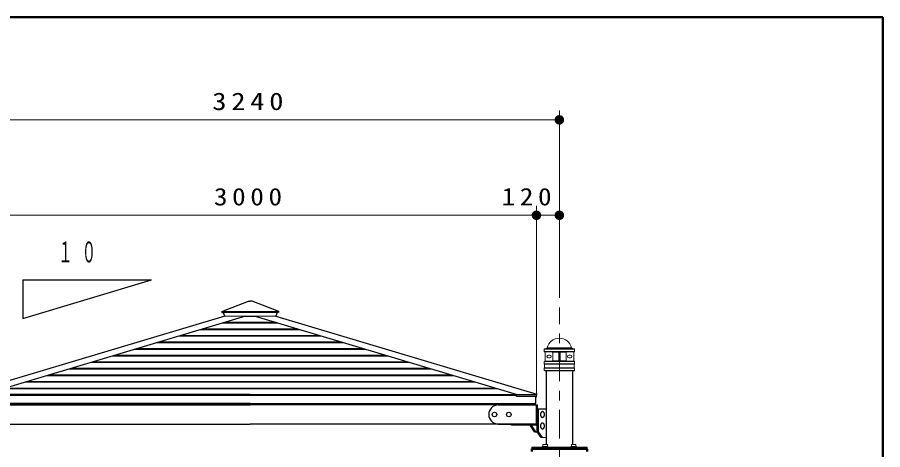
# Model space of a CAD drawing. Units: millimetres on the paper, scale 1:50. Extents: x -365 to 10, y -38 to 257.
# Drawn here: x -90.7 to 0, y 211.7 to 257 of the extents above; entities that cross this region are included whole.
import ezdxf

# ---------------------------------------------------------------- set-up
doc = ezdxf.new("R2010")
doc.units = ezdxf.units.MM
doc.linetypes.add('USER2', pattern=[6, 3, -1, 1, -1])
doc.layers.add('LY_1', color=7, linetype='Continuous', lineweight=13)
doc.layers.add('LY_2', color=7, linetype='Continuous', lineweight=13)
doc.styles.add('ＭＳ ゴシック', font='')
doc.styles.get('ＭＳ ゴシック').set_extended_font_data('MS Gothic')

# ---------------------------------------------------------------- blocks, each defined once
blk = doc.blocks.new('filled_dot')
at = {"color": 0, "linetype": 'Continuous', "lineweight": -2, "const_width": 1.25}
blk.add_lwpolyline([(-0.625, 0, 1), (0.625, 0, 1)], format="xyb", close=True, dxfattribs=at)

msp = doc.modelspace()

# ---------------------------------------------------------------- linework, layer by layer
at = {"layer": 'LY_1'}
for p, q in [((-33.888, 227.575), (-33.888, 247.244)), ((-98.688, 246.244), (-33.888, 246.244)), ((-36.288, 217.153), (-36.288, 237.244)), ((-96.288, 236.244), (-36.288, 236.244)), ((-40.053, 236.244), (-33.888, 236.244)), ((-35.468, 222.213), (-35.448, 222.233)), ((-35.448, 222.233), (-32.328, 222.233)), ((-35.286, 222.233), (-35.168, 222.351)), ((-35.168, 222.351), (-32.608, 222.351)), ((-32.49, 222.233), (-32.608, 222.351)), ((-32.328, 222.233), (-32.308, 222.213)), ((-35.468, 222.213), (-35.468, 221.953)), ((-35.468, 222.213), (-32.308, 222.213)), ((-35.468, 221.953), (-32.308, 221.953)), ((-35.468, 221.953), (-35.448, 221.933)), ((-35.448, 221.933), (-34.626, 221.897)), ((-35.448, 221.933), (-32.328, 221.933)), ((-35.388, 221.929), (-35.388, 220.937)), ((-35.038, 221.583), (-34.898, 221.583)), ((-34.588, 221.895), (-33.958, 221.895)), ((-34.588, 221.857), (-34.588, 221.008)), ((-33.958, 221.893), (-33.958, 220.973)), ((-33.188, 221.895), (-33.818, 221.895)), ((-33.818, 221.893), (-33.818, 220.973)), ((-33.188, 221.857), (-33.188, 221.008)), ((-32.328, 221.933), (-33.15, 221.897)), ((-32.738, 221.583), (-32.878, 221.583)), ((-32.388, 221.929), (-32.388, 220.937)), ((-32.328, 221.933), (-32.308, 221.953)), ((-32.308, 222.213), (-32.308, 221.953)), ((-35.428, 220.933), (-35.468, 220.893)), ((-35.468, 220.893), (-32.308, 220.893)), ((-35.468, 220.893), (-35.468, 220.653)), ((-35.468, 220.653), (-32.308, 220.653)), ((-35.468, 220.653), (-35.448, 220.633)), ((-35.448, 220.633), (-32.328, 220.633)), ((-35.448, 220.633), (-35.448, 220.233)), ((-35.428, 220.933), (-34.626, 220.968)), ((-35.428, 220.933), (-32.348, 220.933)), ((-35.038, 221.283), (-34.898, 221.283)), ((-34.588, 220.97), (-33.958, 220.97)), ((-33.188, 220.97), (-33.818, 220.97)), ((-32.348, 220.933), (-33.15, 220.968)), ((-32.738, 221.283), (-32.878, 221.283)), ((-32.348, 220.933), (-32.308, 220.893)), ((-32.308, 220.653), (-32.328, 220.633)), ((-32.328, 220.633), (-32.328, 220.233)), ((-32.308, 220.893), (-32.308, 220.653)), ((-35.448, 220.233), (-35.468, 220.213)), ((-35.468, 220.213), (-32.308, 220.213)), ((-35.468, 220.213), (-35.468, 219.973)), ((-35.468, 219.973), (-32.308, 219.973)), ((-35.468, 219.973), (-35.428, 219.933)), ((-35.448, 220.233), (-32.328, 220.233)), ((-35.428, 219.933), (-32.348, 219.933)), ((-32.308, 219.973), (-32.348, 219.933)), ((-32.328, 220.233), (-32.308, 220.213)), ((-32.308, 220.213), (-32.308, 219.973)), ((-35.785, 212.951), (-35.286, 212.951)), ((-36.788, 211.931), (-36.788, 211.751)), ((-30.988, 211.931), (-36.788, 211.931)), ((-35.088, 211.995), (-35.688, 211.995)), ((-35.688, 211.995), (-35.688, 211.931)), ((-35.628, 212.195), (-35.628, 211.995)), ((-35.148, 212.195), (-35.628, 212.195)), ((-35.148, 212.195), (-35.148, 211.995)), ((-35.088, 211.995), (-35.088, 211.931)), ((-32.088, 211.995), (-32.688, 211.995)), ((-32.688, 211.995), (-32.688, 211.931)), ((-32.148, 212.195), (-32.628, 212.195)), ((-32.628, 212.195), (-32.628, 211.995)), ((-32.148, 212.195), (-32.148, 211.995)), ((-32.088, 211.995), (-32.088, 211.931)), ((-30.988, 211.931), (-30.988, 211.751))]:
    msp.add_line(p, q, dxfattribs=at)
at = {"layer": 'LY_1', "lineweight": 25}
for p, q in [((-90.115, 229.457), (-90.115, 225.413)), ((-90.115, 229.457), (-76.635, 229.457)), ((-90.115, 225.412), (-76.635, 229.456)), ((-35.286, 219.933), (-35.286, 212.195)), ((-32.49, 212.195), (-32.49, 219.933)), ((-36.348, 216.521), (-36.348, 217.232)), ((-66.288, 216.521), (-96.228, 216.521)), ((-66.288, 216.521), (-36.348, 216.521)), ((-36.21, 213.551), (-36.21, 215.951)), ((-36.083, 213.551), (-36.083, 215.951)), ((-36.903, 214.151), (-36.903, 214.351)), ((-36.478, 213.551), (-36.903, 214.151)), ((-36.903, 214.151), (-36.776, 214.151)), ((-36.776, 214.151), (-36.776, 214.351)), ((-36.351, 213.551), (-36.776, 214.151)), ((-36.478, 213.551), (-36.083, 213.551)), ((-35.785, 212.951), (-36.21, 213.551)), ((-35.658, 212.951), (-36.083, 213.551))]:
    msp.add_line(p, q, dxfattribs=at)
at = {"layer": 'LY_1', "color": 2, "lineweight": 25}
for p, q in [((-69.269, 226.143), (-66.487, 227.251)), ((-66.487, 227.251), (-66.288, 227.251)), ((-66.089, 227.251), (-66.288, 227.251)), ((-63.306, 226.143), (-66.089, 227.251)), ((-69.28, 226.117), (-69.251, 226.043)), ((-69.117, 226.031), (-68.981, 225.69)), ((-63.459, 226.031), (-63.595, 225.69)), ((-63.295, 226.117), (-63.325, 226.043)), ((-36.288, 215.951), (-35.286, 215.951))]:
    msp.add_line(p, q, dxfattribs=at)
at = {"layer": 'LY_1', "color": 2}
for p, q in [((-69.278, 226.136), (-66.288, 226.136)), ((-69.232, 226.031), (-66.288, 226.031)), ((-63.297, 226.136), (-66.288, 226.136)), ((-63.343, 226.031), (-66.288, 226.031)), ((-68.963, 225.677), (-66.288, 225.677)), ((-63.613, 225.677), (-66.288, 225.677))]:
    msp.add_line(p, q, dxfattribs=at)
at = {"layer": 'LY_1', "linetype": 'USER2'}
msp.add_line((-33.888, 158.837), (-33.888, 226.575), dxfattribs=at)
at = {"layer": 'LY_1', "color": 131, "lineweight": 25}
for p, q in [((-68.959, 225.677), (-96.312, 217.471)), ((-66.793, 225.677), (-94.249, 217.441)), ((-65.782, 225.677), (-38.327, 217.441)), ((-63.617, 225.677), (-36.264, 217.471)), ((-38.389, 217.232), (-38.327, 217.441)), ((-36.302, 217.232), (-38.389, 217.232)), ((-36.302, 217.232), (-36.242, 217.432)), ((-96.208, 216.351), (-66.288, 216.351)), ((-66.288, 216.415), (-96.188, 216.415)), ((-66.288, 216.415), (-36.388, 216.415)), ((-36.368, 216.351), (-66.288, 216.351)), ((-37.324, 216.521), (-37.324, 216.471)), ((-36.468, 216.351), (-37.308, 216.351)), ((-37.268, 216.351), (-36.388, 216.351)), ((-36.388, 216.351), (-36.388, 216.415)), ((-36.288, 214.431), (-36.288, 216.271)), ((-36.288, 214.351), (-36.288, 215.951)), ((-96.208, 214.351), (-66.288, 214.351)), ((-36.368, 214.351), (-66.288, 214.351)), ((-36.903, 214.351), (-36.288, 214.351))]:
    msp.add_line(p, q, dxfattribs=at)
at = {"layer": 'LY_1', "color": 12}
for p, q in [((-68.962, 225.027), (-66.288, 225.027)), ((-66.978, 225.622), (-66.288, 225.622)), ((-65.598, 225.622), (-66.288, 225.622)), ((-63.614, 225.027), (-66.288, 225.027)), ((-71.575, 224.243), (-66.288, 224.243)), ((-71.261, 224.337), (-66.288, 224.337)), ((-69.276, 224.932), (-66.288, 224.932)), ((-63.299, 224.932), (-66.288, 224.932)), ((-61.315, 224.337), (-66.288, 224.337)), ((-61, 224.243), (-66.288, 224.243)), ((-73.874, 223.553), (-66.288, 223.553)), ((-73.56, 223.647), (-66.288, 223.647)), ((-59.016, 223.647), (-66.288, 223.647)), ((-58.702, 223.553), (-66.288, 223.553)), ((-78.157, 222.268), (-66.288, 222.268)), ((-76.173, 222.864), (-66.288, 222.864)), ((-75.858, 222.958), (-66.288, 222.958)), ((-56.717, 222.958), (-66.288, 222.958)), ((-56.403, 222.864), (-66.288, 222.864)), ((-54.418, 222.268), (-66.288, 222.268)), ((-80.77, 221.484), (-66.288, 221.484)), ((-80.456, 221.579), (-66.288, 221.579)), ((-78.472, 222.174), (-66.288, 222.174)), ((-54.104, 222.174), (-66.288, 222.174)), ((-52.12, 221.579), (-66.288, 221.579)), ((-51.805, 221.484), (-66.288, 221.484)), ((-83.069, 220.795), (-66.288, 220.795)), ((-82.755, 220.889), (-66.288, 220.889)), ((-49.821, 220.889), (-66.288, 220.889)), ((-49.507, 220.795), (-66.288, 220.795)), ((-87.352, 219.51), (-66.288, 219.51)), ((-85.368, 220.105), (-66.288, 220.105)), ((-85.054, 220.199), (-66.288, 220.199)), ((-47.522, 220.199), (-66.288, 220.199)), ((-47.208, 220.105), (-66.288, 220.105)), ((-45.223, 219.51), (-66.288, 219.51)), ((-89.966, 218.726), (-66.288, 218.726)), ((-89.651, 218.82), (-66.288, 218.82)), ((-87.667, 219.415), (-66.288, 219.415)), ((-44.909, 219.415), (-66.288, 219.415)), ((-42.925, 218.82), (-66.288, 218.82)), ((-42.61, 218.726), (-66.288, 218.726)), ((-92.264, 218.036), (-66.288, 218.036)), ((-91.95, 218.13), (-66.288, 218.13)), ((-40.626, 218.13), (-66.288, 218.13)), ((-40.311, 218.036), (-66.288, 218.036))]:
    msp.add_line(p, q, dxfattribs=at)
at = {"layer": 'LY_1', "color": 4, "lineweight": 25}
for q in [(-96.288, 217.441), (-36.288, 217.441)]:
    msp.add_line((-66.288, 217.441), q, dxfattribs=at)
at = {"layer": 'LY_1', "color": 4}
for p in [(-94.22, 217.346), (-38.355, 217.346)]:
    msp.add_line(p, (-66.288, 217.346), dxfattribs=at)
at = {"layer": 'LY_1', "color": 40, "lineweight": 25}
for p, q in [((-40.288, 216.351), (-36.168, 216.351)), ((-36.168, 214.231), (-36.168, 216.351)), ((-40.288, 214.351), (-36.168, 214.351)), ((-38.888, 214.231), (-38.888, 214.351)), ((-36.168, 214.231), (-38.888, 214.231))]:
    msp.add_line(p, q, dxfattribs=at)
at = {"layer": 'LY_1', "color": 140, "lineweight": 50}
for p, q in [((-36.788, 211.751), (-36.788, 211.467)), ((-36.788, 211.751), (-30.988, 211.751)), ((-30.988, 211.751), (-30.988, 211.467))]:
    msp.add_line(p, q, dxfattribs=at)
at = {"layer": 'LY_1', "lineweight": 25}
for points in [[(-35.658, 215.651), (-35.677, 215.65), (-35.695, 215.646), (-35.713, 215.641), (-35.731, 215.633), (-35.748, 215.623), (-35.764, 215.611), (-35.78, 215.597), (-35.795, 215.581), (-35.808, 215.563), (-35.821, 215.544), (-35.832, 215.523), (-35.842, 215.501), (-35.851, 215.478), (-35.858, 215.453), (-35.863, 215.429), (-35.867, 215.403), (-35.87, 215.377), (-35.87, 215.351), (-35.87, 215.325), (-35.867, 215.299), (-35.863, 215.273), (-35.858, 215.248), (-35.851, 215.224), (-35.842, 215.201), (-35.832, 215.179), (-35.821, 215.158), (-35.808, 215.139), (-35.795, 215.121), (-35.78, 215.105), (-35.764, 215.091), (-35.748, 215.079), (-35.731, 215.069), (-35.713, 215.061), (-35.695, 215.055), (-35.677, 215.052), (-35.658, 215.051), (-35.64, 215.052), (-35.622, 215.055), (-35.603, 215.061), (-35.586, 215.069), (-35.569, 215.079), (-35.552, 215.091), (-35.537, 215.105), (-35.522, 215.121), (-35.508, 215.139), (-35.496, 215.158), (-35.485, 215.179), (-35.475, 215.201), (-35.466, 215.224), (-35.459, 215.248), (-35.453, 215.273), (-35.449, 215.299), (-35.447, 215.325), (-35.446, 215.351), (-35.447, 215.377), (-35.449, 215.403), (-35.453, 215.429), (-35.459, 215.453), (-35.466, 215.478), (-35.475, 215.501), (-35.485, 215.523), (-35.496, 215.544), (-35.508, 215.563), (-35.522, 215.581), (-35.537, 215.597), (-35.552, 215.611), (-35.569, 215.623), (-35.586, 215.633), (-35.603, 215.641), (-35.622, 215.646), (-35.64, 215.65)], [(-35.658, 214.451), (-35.677, 214.45), (-35.695, 214.446), (-35.713, 214.441), (-35.731, 214.433), (-35.748, 214.423), (-35.764, 214.411), (-35.78, 214.397), (-35.795, 214.381), (-35.808, 214.363), (-35.821, 214.344), (-35.832, 214.323), (-35.842, 214.301), (-35.851, 214.278), (-35.858, 214.253), (-35.863, 214.229), (-35.867, 214.203), (-35.87, 214.177), (-35.87, 214.151), (-35.87, 214.125), (-35.867, 214.099), (-35.863, 214.073), (-35.858, 214.048), (-35.851, 214.024), (-35.842, 214.001), (-35.832, 213.979), (-35.821, 213.958), (-35.808, 213.939), (-35.795, 213.921), (-35.78, 213.905), (-35.764, 213.891), (-35.748, 213.879), (-35.731, 213.869), (-35.713, 213.861), (-35.695, 213.855), (-35.677, 213.852), (-35.658, 213.851), (-35.64, 213.852), (-35.622, 213.855), (-35.603, 213.861), (-35.586, 213.869), (-35.569, 213.879), (-35.552, 213.891), (-35.537, 213.905), (-35.522, 213.921), (-35.508, 213.939), (-35.496, 213.958), (-35.485, 213.979), (-35.475, 214.001), (-35.466, 214.024), (-35.459, 214.048), (-35.453, 214.073), (-35.449, 214.099), (-35.447, 214.125), (-35.446, 214.151), (-35.447, 214.177), (-35.449, 214.203), (-35.453, 214.229), (-35.459, 214.253), (-35.466, 214.278), (-35.475, 214.301), (-35.485, 214.323), (-35.496, 214.344), (-35.508, 214.363), (-35.522, 214.381), (-35.537, 214.397), (-35.552, 214.411), (-35.569, 214.423), (-35.586, 214.433), (-35.603, 214.441), (-35.622, 214.446), (-35.64, 214.45)]]:
    msp.add_lwpolyline(points, close=True, dxfattribs=at)
at = {"layer": 'LY_1', "color": 40, "lineweight": 25}
for centre in [(-40.688, 215.351), (-39.188, 215.351)]:
    msp.add_circle(centre, 0.24, dxfattribs=at)
at = {"layer": 'LY_1', "color": 2, "lineweight": 25}
for centre, start, end in [((-69.262, 226.125), 111.7, 201.7), ((-69.232, 226.051), 201.7, 270), ((-63.343, 226.051), 270, 338.3), ((-63.314, 226.125), 338.3, 68.3), ((-68.963, 225.697), 196.7, 270), ((-63.613, 225.697), 270, 343.3)]:
    msp.add_arc(centre, 0.02, start, end, dxfattribs=at)
at = {"layer": 'LY_1'}
for centre, radius, start, end in [((-33.888, 222.032), 1.319, 14.00253, 165.99746), ((-35.038, 221.433), 0.15, 90, 270), ((-34.898, 221.433), 0.15, 270, 90), ((-34.628, 221.857), 0.04, 0, 87.5), ((-33.998, 221.893), 0.04, 0, 90), ((-33.778, 221.893), 0.04, 90, 180), ((-33.148, 221.857), 0.04, 92.5, 180), ((-32.878, 221.433), 0.15, 90, 270), ((-32.738, 221.433), 0.15, 270, 90), ((-34.628, 221.008), 0.04, 272.5, 0), ((-33.998, 220.973), 0.04, 270, 0), ((-33.778, 220.973), 0.04, 180, 270), ((-33.148, 221.008), 0.04, 180, 267.5)]:
    msp.add_arc(centre, radius, start, end, dxfattribs=at)
at = {"layer": 'LY_1', "color": 131, "lineweight": 25}
for centre, radius, start, end in [((-36.273, 217.441), 0.032, 343.30076, 73.30076), ((-37.268, 216.471), 0.056, 180, 270), ((-36.368, 216.271), 0.08, 0, 90), ((-36.368, 214.431), 0.08, 270, 0)]:
    msp.add_arc(centre, radius, start, end, dxfattribs=at)
at = {"layer": 'LY_1', "color": 40, "lineweight": 25}
msp.add_arc((-40.288, 215.351), 1, 90, 270, dxfattribs=at)
at = {"layer": 'LY_2', "lineweight": 50}
for p, q in [((0, 257), (-365, 257)), ((0, 0), (0, 257))]:
    msp.add_line(p, q, dxfattribs=at)

# ---------------------------------------------------------------- block references
at = {"layer": 'LY_1', "xscale": 0.4, "yscale": 0.4, "rotation": 180}
for p in [(-33.888, 246.244), (-36.288, 236.244), (-33.888, 236.244)]:
    msp.add_blockref('filled_dot', p, dxfattribs=at)
at = {"layer": 'LY_1', "xscale": 0.4, "yscale": 0.4}
msp.add_blockref('filled_dot', (-36.288, 236.244), dxfattribs=at)

# ---------------------------------------------------------------- texts
at = {"layer": 'LY_1', "style": 'ＭＳ ゴシック'}
for s, insert, char_height, attachment_point in [('\\T1.33;\\W1.2;3240', (-66.288, 247.244), 1.833, 8), ('\\T1.33;\\W1.15;3000', (-66.288, 237.244), 1.833, 8), ('\\T1.33;\\W1.15;120', (-37.085, 237.244), 1.833, 8), ('\\T1.64;\\W0.5;１０', (-83.948, 232.376), 2.199, 5)]:
    msp.add_mtext(s, dxfattribs=dict(at, insert=insert, char_height=char_height, attachment_point=attachment_point))

doc.saveas('drawing.dxf')
